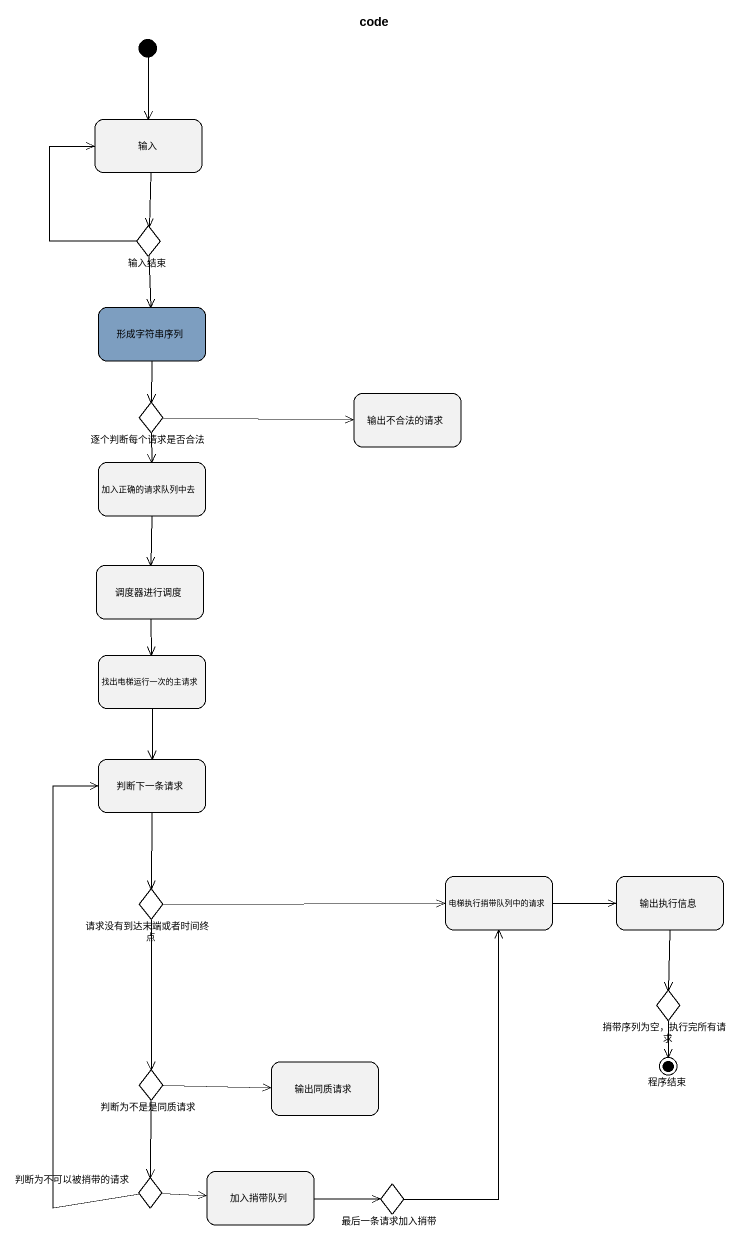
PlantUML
@startuml
title code
hide empty description
state 输入
state 输入结束 <<choice>>
state 形成字符串序列 #7D9EC0
state 逐个判断每个请求是否合法 <<choice>>
state 输出不合法的请求
state 加入正确的请求队列中去
state 调度器进行调度
state 找出电梯运行一次的主请求
state 判断下一条请求
state 请求没有到达末端或者时间终点 <<choice>>
state 电梯执行捎带队列中的请求
state 输出执行信息
state "捎带序列为空，执行完所有请求" as 捎带序列为空_执行完所有请求 <<choice>>
state 判断为不是是同质请求 <<choice>>
state 输出同质请求
state 程序结束 <<end>>
state 加入捎带队列
state 判断为不可以被捎带的请求 <<choice>>
state 最后一条请求加入捎带 <<choice>>
[*] --> 输入
输入 --> 输入结束
输入结束 -up-> 输入
输入结束 --> 形成字符串序列
形成字符串序列 --> 逐个判断每个请求是否合法
逐个判断每个请求是否合法 -right-> 输出不合法的请求
逐个判断每个请求是否合法 --> 加入正确的请求队列中去
加入正确的请求队列中去 --> 调度器进行调度
调度器进行调度 --> 找出电梯运行一次的主请求
找出电梯运行一次的主请求 --> 判断下一条请求
判断下一条请求 --> 请求没有到达末端或者时间终点
请求没有到达末端或者时间终点 -right-> 电梯执行捎带队列中的请求
请求没有到达末端或者时间终点 --> 判断为不是是同质请求
电梯执行捎带队列中的请求 -right-> 输出执行信息
输出执行信息 --> 捎带序列为空_执行完所有请求
捎带序列为空_执行完所有请求 --> 程序结束
判断为不是是同质请求 -right-> 输出同质请求
判断为不是是同质请求 --> 判断为不可以被捎带的请求
加入捎带队列 -right-> 最后一条请求加入捎带
判断为不可以被捎带的请求 -up-> 判断下一条请求
判断为不可以被捎带的请求 -right-> 加入捎带队列
最后一条请求加入捎带 -up-> 电梯执行捎带队列中的请求
@enduml
